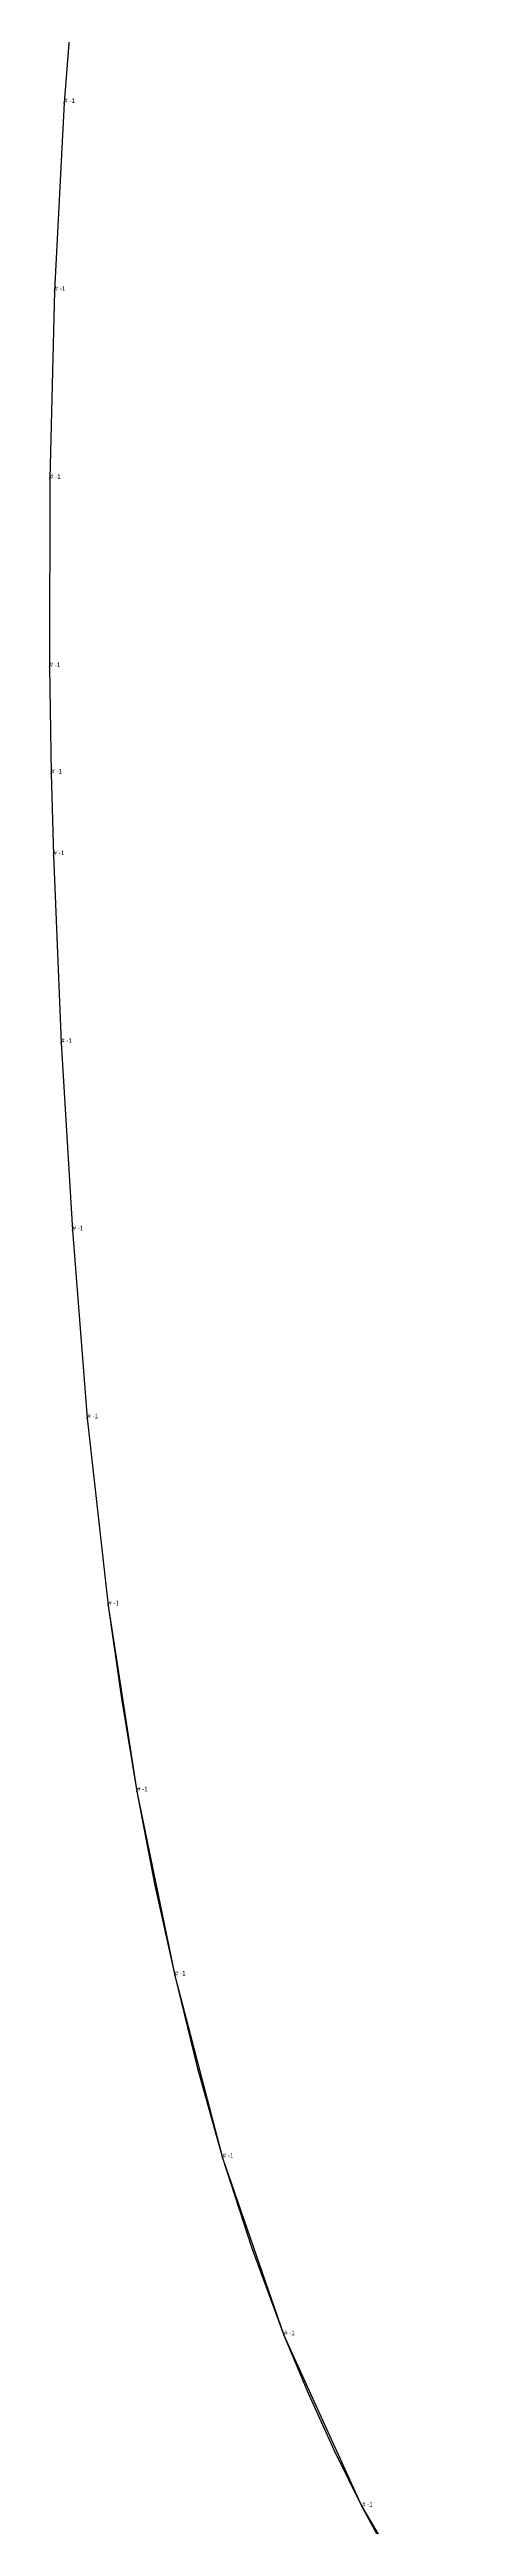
# Model space of a CAD drawing. Extents: x -290 to 291, y 0 to 1623.
# Drawn here: x 216.2 to 238.6, y 1354.8 to 1491 of the extents above; entities that cross this region are included whole.
import ezdxf

# ---------------------------------------------------------------- set-up
doc = ezdxf.new("R2010")
doc.units = 0

# ---------------------------------------------------------------- blocks, each defined once
blk = doc.blocks.new('1_M')
at = {"layer": '1'}
blk.add_lwpolyline([(217.826904, 1498.414673), (217.011597, 1488.103149), (216.47937, 1477.772583), (216.220581, 1467.431274), (216.205933, 1457.087769), (216.298584, 1451.231079), (216.420776, 1446.745483), (216.840698, 1436.423706), (217.470581, 1426.113892), (218.285889, 1415.784302), (219.433472, 1405.492554), (221.010498, 1395.265991), (223.095581, 1385.139526), (225.727295, 1375.123657), (229.10144, 1365.36145), (233.393433, 1355.937622), (238.647339, 1347.044067)], dxfattribs=at)
at = {"layer": '14'}
blk.add_lwpolyline([(217.826904, 1498.414673), (217.011597, 1488.103149), (216.47937, 1477.772583), (216.220581, 1467.431274), (216.205933, 1457.087769), (216.298584, 1451.231079), (216.420776, 1446.745483), (216.840698, 1436.423706), (217.470581, 1426.113892), (218.285889, 1415.784302), (219.433472, 1405.492554), (221.010498, 1395.265991), (223.095581, 1385.139526), (225.727295, 1375.123657), (229.10144, 1365.36145), (233.393433, 1355.937622), (238.647339, 1347.044067)], dxfattribs=at)
at = {"layer": '3'}
for p in [(217.011597, 1488.103149), (217.011597, 1488.103149), (216.47937, 1477.772583), (216.47937, 1477.772583), (216.220581, 1467.431274), (216.220581, 1467.431274), (216.205933, 1457.087769), (216.205933, 1457.087769), (216.298584, 1451.231079), (216.298584, 1451.231079), (216.420776, 1446.745483), (216.420776, 1446.745483), (216.840698, 1436.423706), (216.840698, 1436.423706), (217.470581, 1426.113892), (217.470581, 1426.113892), (218.285889, 1415.784302), (218.285889, 1415.784302), (219.433472, 1405.492554), (219.433472, 1405.492554), (221.010498, 1395.265991), (221.010498, 1395.265991), (223.095581, 1385.139526), (223.095581, 1385.139526), (225.727295, 1375.123657), (225.727295, 1375.123657), (229.10144, 1365.36145), (229.10144, 1365.36145), (233.393433, 1355.937622), (233.393433, 1355.937622)]:
    blk.add_point(p, dxfattribs=at)
at = {"layer": '4'}
blk.add_point((216.298584, 1451.231079, 7), dxfattribs=at)
blk.add_point((216.298584, 1451.231079, 7), dxfattribs=at)
at = {"layer": '84'}
blk.add_lwpolyline([(217.826904, 1498.414673), (217.011597, 1488.103149), (216.47937, 1477.772583), (216.220581, 1467.431274), (216.205933, 1457.087769), (216.298584, 1451.231079), (216.420776, 1446.745483), (216.840698, 1436.423706), (217.470581, 1426.113892), (218.285889, 1415.784302), (219.433472, 1405.492554), (220.162048, 1400.369873), (221.010498, 1395.265991), (221.98909, 1390.189819), (223.095581, 1385.139526), (224.332474, 1380.110596), (225.727295, 1375.123657), (227.308716, 1370.206177), (229.10144, 1365.36145), (230.426056, 1362.172119), (231.855484, 1359.029541), (233.393433, 1355.937622), (235.037094, 1352.910156)], dxfattribs=at)
at = {"layer": '87'}
blk.add_lwpolyline([(217.826904, 1498.414673), (217.011597, 1488.103149), (216.47937, 1477.772583), (216.220581, 1467.431274), (216.205933, 1457.087769), (216.298584, 1451.231079), (216.420776, 1446.745483), (216.840698, 1436.423706), (217.470581, 1426.113892), (218.285889, 1415.784302), (219.433472, 1405.492554), (220.162048, 1400.369873), (221.010498, 1395.265991), (221.98909, 1390.189819), (223.095581, 1385.139526), (224.332474, 1380.110596), (225.727295, 1375.123657), (227.308716, 1370.206177), (229.10144, 1365.36145), (230.426056, 1362.172119), (231.855484, 1359.029541), (233.393433, 1355.937622), (235.037094, 1352.910156)], dxfattribs=at)
at = {"layer": '1'}
for p in [(217.011597, 1488.103149), (216.47937, 1477.772583), (216.220581, 1467.431274), (216.205933, 1457.087769), (216.298584, 1451.231079), (216.420776, 1446.745483), (216.840698, 1436.423706), (217.470581, 1426.113892), (218.285889, 1415.784302), (219.433472, 1405.492554), (221.010498, 1395.265991), (223.095581, 1385.139526), (225.727295, 1375.123657), (229.10144, 1365.36145), (233.393433, 1355.937622)]:
    blk.add_text('# -1', height=0.25, dxfattribs=at).set_placement(p)
at = {"layer": '14'}
for p in [(217.011597, 1488.103149), (216.47937, 1477.772583), (216.220581, 1467.431274), (216.205933, 1457.087769), (216.298584, 1451.231079), (216.420776, 1446.745483), (216.840698, 1436.423706), (217.470581, 1426.113892), (218.285889, 1415.784302), (219.433472, 1405.492554), (221.010498, 1395.265991), (223.095581, 1385.139526), (225.727295, 1375.123657), (229.10144, 1365.36145), (233.393433, 1355.937622)]:
    blk.add_text('# -1', height=0.25, dxfattribs=at).set_placement(p)

msp = doc.modelspace()

# ---------------------------------------------------------------- block references
at = {"layer": '1'}
msp.add_blockref('1_M', (0, 0), dxfattribs=at)

doc.saveas('drawing.dxf')
